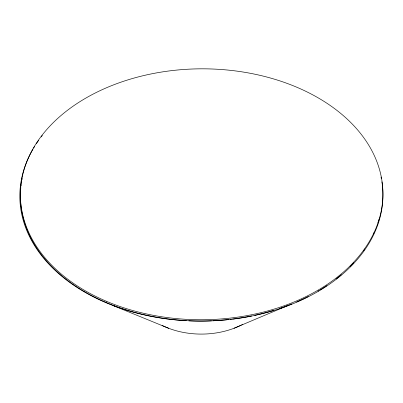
<?xml version="1.0" encoding="UTF-8"?>
<svg xmlns="http://www.w3.org/2000/svg" width="403" height="403" viewBox="0 0 403 403"><rect width="100%" height="100%" fill="white"/><g stroke="black" fill="none" stroke-linecap="round" stroke-linejoin="round"><path stroke-width="0.6" d="M234.012 328.274L287.893 305.519M113.248 305.6L168.736 328.304M381.908 181.824A181.264 125.459 -0.3 0 1 207.308 320.979A181.264 125.459 -0.3 0 1 20.573 190.599M20.659 189.39A181.264 125.459 -0.3 0 1 20.82 187.571M21.016 185.758A181.264 125.459 -0.3 0 1 21.173 184.544M21.339 183.335A181.264 125.459 -0.3 0 1 21.626 181.526M21.948 179.718A181.264 125.459 -0.3 0 1 22.185 178.519M381.031 177.013A181.264 125.459 -0.3 0 1 381.394 178.816M378.86 219.64A181.264 125.459 -0.3 0 1 377.954 222.607M374.1 232.576A181.264 125.459 -0.3 0 1 373.299 234.309M364.851 248.963A181.264 125.459 -0.3 0 1 363.481 250.918M353.819 262.771A181.264 125.459 -0.3 0 1 350.031 266.715M341.341 274.715A181.264 125.459 -0.3 0 1 336.057 278.997M326.868 285.616A181.264 125.459 -0.3 0 1 320.128 289.908M319.085 290.533A181.264 125.459 -0.3 0 1 318.032 291.157M308.265 296.507A181.264 125.459 -0.3 0 1 296.578 301.998M291.974 303.922A181.264 125.459 -0.3 0 1 279.203 308.617M273.874 310.32A181.264 125.459 -0.3 0 1 254.726 315.312M251.694 315.952A181.264 125.459 -0.3 0 1 232.602 319.08M231.352 319.236A181.264 125.459 -0.3 0 1 230.103 319.383M228.854 319.524A181.264 125.459 -0.3 0 1 212.804 320.783M211.57 320.838A181.264 125.459 -0.3 0 1 188.811 320.823M186.347 320.702A181.264 125.459 -0.3 0 1 32.935 149.236M33.575 148.153A181.264 125.459 -0.3 0 1 34.557 146.531M36.265 143.861A181.264 125.459 -0.3 0 1 38.703 140.315M41.222 136.924A181.264 125.459 -0.3 0 1 42.345 135.484M242.787 324.299A67.749 46.894 -0.3 0 1 241.74 324.848M241.211 325.115A67.749 46.894 -0.3 0 1 162.097 325.417M106.468 301.313A181.264 125.459 -0.3 0 0 382.845 197.465A181.264 125.459 -0.3 0 0 115.661 84.076A181.264 125.459 -0.3 0 0 106.468 301.313"/></g></svg>
